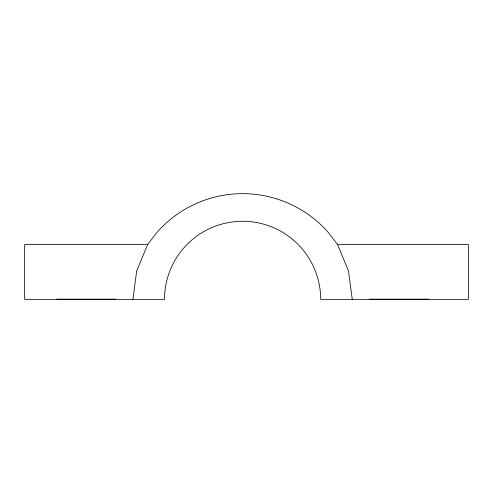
<?xml version="1.0" encoding="UTF-8"?>
<svg xmlns="http://www.w3.org/2000/svg" width="493" height="493" viewBox="0 0 493 493"><rect width="100%" height="100%" fill="white"/><g stroke="black" fill="none" stroke-linecap="round" stroke-linejoin="round"><path stroke-width="0.74" d="M132.944 299.343L136.678 270.965L147.635 244.516L156.706 232.696A114 114 0 0 1 328.486 232.696L337.557 244.516L348.514 270.965L352.248 299.343M147.635 244.516L24.65 244.516L24.65 299.343L164.514 299.343A78.085 78.085 0 0 1 242.593 221.265A78.085 78.085 0 0 1 320.678 299.343L468.35 299.343L468.35 244.516L337.557 244.516M56.861 299.177L115.424 299.177M369.768 299.177L428.331 299.177"/></g></svg>
